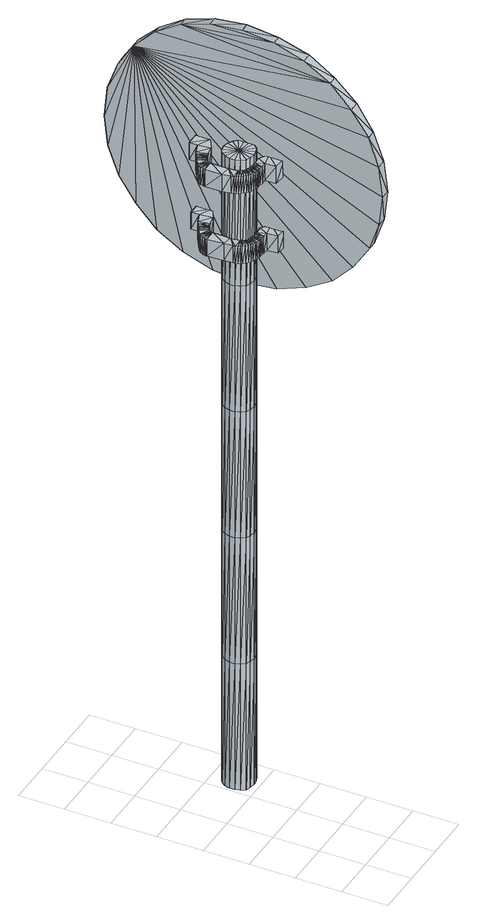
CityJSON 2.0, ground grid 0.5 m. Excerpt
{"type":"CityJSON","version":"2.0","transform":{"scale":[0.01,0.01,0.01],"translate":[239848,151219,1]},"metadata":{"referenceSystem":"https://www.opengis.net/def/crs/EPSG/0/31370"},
"CityObjects":{
"object1":{"type":"GenericCityObject","attributes":{"cluster":100,"mean_distance_to_centroid":0.0531,"new_centroid_x":239848.25,"new_centroid_y":151220.12,"mean_distance_to_camera":8.08,"H1":0,"H2":0,"Z_final":109.79,"cluster2":-1,"proj_x":239851.87,"proj_y":151217.64,"id_line":42795,"bearing_l":214.3,"distance":4.39,"orientation":"right","G_obj":214.3},"geometry":[{"type":"MultiSurface","lod":"2","boundaries":[[[0,1,2]],[[2,1,3]],[[3,1,4]],[[4,1,5]],[[5,1,6]],[[1,7,6]],[[1,8,7]],[[1,9,8]],[[1,10,9]],[[1,11,10]],[[1,12,11]],[[1,13,12]],[[1,14,13]],[[15,14,1]],[[16,15,1]],[[17,16,1]],[[18,17,1]],[[0,18,1]],[[19,20,0]],[[19,0,2]],[[21,19,2]],[[21,2,3]],[[21,3,22]],[[22,3,4]],[[22,4,23]],[[23,4,5]],[[23,5,24]],[[24,5,6]],[[24,6,25]],[[25,6,7]],[[25,7,26]],[[26,7,8]],[[26,8,27]],[[8,9,27]],[[27,9,28]],[[9,10,28]],[[10,29,28]],[[10,11,29]],[[11,30,29]],[[11,12,30]],[[30,12,31]],[[31,12,13]],[[31,13,32]],[[32,13,14]],[[32,14,33]],[[33,14,15]],[[33,15,34]],[[34,15,16]],[[34,16,35]],[[35,16,17]],[[36,35,17]],[[18,36,17]],[[20,36,18]],[[20,18,0]],[[37,38,20]],[[37,20,19]],[[39,37,19]],[[21,39,19]],[[39,21,40]],[[40,21,22]],[[40,22,41]],[[41,22,23]],[[41,23,42]],[[42,23,24]],[[42,24,43]],[[43,24,25]],[[43,25,44]],[[44,25,26]],[[26,45,44]],[[26,27,45]],[[27,46,45]],[[27,28,46]],[[28,47,46]],[[28,29,47]],[[47,29,48]],[[29,30,48]],[[48,30,49]],[[49,30,31]],[[49,31,50]],[[50,31,32]],[[50,32,51]],[[51,32,33]],[[51,33,52]],[[52,33,34]],[[52,34,53]],[[53,34,35]],[[54,53,35]],[[54,35,36]],[[38,54,36]],[[38,36,20]],[[55,56,38]],[[55,38,37]],[[57,55,37]],[[57,37,39]],[[57,39,58]],[[58,39,40]],[[58,40,59]],[[59,40,41]],[[59,41,60]],[[60,41,42]],[[60,42,61]],[[61,42,43]],[[61,43,62]],[[62,43,44]],[[44,63,62]],[[44,45,63]],[[45,64,63]],[[45,46,64]],[[46,65,64]],[[46,47,65]],[[47,66,65]],[[47,48,66]],[[66,48,67]],[[67,48,49]],[[67,49,68]],[[68,49,50]],[[68,50,69]],[[69,50,51]],[[69,51,70]],[[70,51,52]],[[70,52,71]],[[71,52,53]],[[72,71,53]],[[72,53,54]],[[56,72,54]],[[56,54,38]],[[73,74,56]],[[73,56,55]],[[75,73,55]],[[75,55,57]],[[75,57,76]],[[76,57,58]],[[76,58,77]],[[77,58,59]],[[77,59,78]],[[78,59,60]],[[78,60,79]],[[79,60,61]],[[79,61,80]],[[80,61,62]],[[62,81,80]],[[62,63,81]],[[63,82,81]],[[63,64,82]],[[64,83,82]],[[64,65,83]],[[65,84,83]],[[65,66,84]],[[84,66,85]],[[85,66,67]],[[85,67,86]],[[86,67,68]],[[86,68,87]],[[87,68,69]],[[87,69,88]],[[88,69,70]],[[88,70,89]],[[89,70,71]],[[90,89,71]],[[90,71,72]],[[74,90,72]],[[74,72,56]],[[91,92,74]],[[91,74,73]],[[93,91,73]],[[93,73,75]],[[93,75,94]],[[94,75,76]],[[94,76,95]],[[95,76,77]],[[95,77,96]],[[96,77,78]],[[96,78,97]],[[97,78,79]],[[97,79,98]],[[98,79,80]],[[80,99,98]],[[80,81,99]],[[81,100,99]],[[81,82,100]],[[82,101,100]],[[82,83,101]],[[83,102,101]],[[83,84,102]],[[102,84,103]],[[103,84,85]],[[103,85,104]],[[104,85,86]],[[104,86,105]],[[105,86,87]],[[105,87,106]],[[106,87,88]],[[106,88,107]],[[107,88,89]],[[108,107,89]],[[108,89,90]],[[92,108,90]],[[92,90,74]],[[92,91,109]],[[91,93,109]],[[93,94,109]],[[94,95,109]],[[95,96,109]],[[109,96,97]],[[109,97,98]],[[109,98,99]],[[109,99,100]],[[109,100,101]],[[109,101,102]],[[109,102,103]],[[109,103,104]],[[105,109,104]],[[106,109,105]],[[107,109,106]],[[108,109,107]],[[92,109,108]],[[110,111,112]],[[113,112,114]],[[115,112,113]],[[116,112,115]],[[117,112,116]],[[118,112,117]],[[119,112,118]],[[120,112,119]],[[121,112,120]],[[122,112,121]],[[122,123,112]],[[123,110,112]],[[111,124,112]],[[124,125,112]],[[125,126,112]],[[126,127,112]],[[127,128,112]],[[128,129,112]],[[129,130,112]],[[130,131,112]],[[112,131,132]],[[131,133,132]],[[131,134,133]],[[133,134,135]],[[133,135,136]],[[135,137,136]],[[133,136,138]],[[136,139,138]],[[136,137,139]],[[137,140,139]],[[137,135,140]],[[135,141,140]],[[135,134,141]],[[134,142,141]],[[134,131,142]],[[131,143,142]],[[131,130,143]],[[143,130,144]],[[144,130,129]],[[144,129,145]],[[145,129,128]],[[145,128,146]],[[146,127,147]],[[147,127,126]],[[147,126,148]],[[148,126,125]],[[148,125,149]],[[149,125,124]],[[150,149,124]],[[150,124,111]],[[151,150,111]],[[151,111,110]],[[152,151,110]],[[152,110,123]],[[146,128,127]],[[153,123,122]],[[154,153,122]],[[154,122,121]],[[155,154,121]],[[155,121,120]],[[156,155,120]],[[156,120,119]],[[157,156,119]],[[157,119,118]],[[157,118,158]],[[158,118,117]],[[158,117,159]],[[153,152,123]],[[159,117,116]],[[159,116,160]],[[160,116,115]],[[160,115,161]],[[161,115,113]],[[161,113,162]],[[162,113,114]],[[162,114,163]],[[163,114,112]],[[163,112,164]],[[164,112,132]],[[132,165,164]],[[132,133,165]],[[133,138,165]],[[138,139,140]],[[161,162,163]],[[160,161,163]],[[159,160,163]],[[158,159,163]],[[157,158,163]],[[156,157,163]],[[155,156,163]],[[154,155,163]],[[153,154,163]],[[153,163,152]],[[152,163,151]],[[151,163,150]],[[150,163,149]],[[149,163,148]],[[148,163,147]],[[147,163,146]],[[146,163,145]],[[145,163,144]],[[144,163,143]],[[143,163,142]],[[163,164,142]],[[142,164,165]],[[142,165,141]],[[165,140,141]],[[165,138,140]],[[166,167,168]],[[168,167,169]],[[170,168,169]],[[170,169,171]],[[170,171,172]],[[172,171,173]],[[172,173,174]],[[174,173,175]],[[174,175,176]],[[176,175,177]],[[176,177,178]],[[178,177,179]],[[178,179,180]],[[180,179,181]],[[180,181,182]],[[182,181,183]],[[182,183,184]],[[184,183,185]],[[184,185,186]],[[186,185,187]],[[186,187,188]],[[188,187,189]],[[188,189,190]],[[190,189,191]],[[192,190,191]],[[192,191,193]],[[194,192,193]],[[194,193,195]],[[196,194,195]],[[196,195,197]],[[198,196,197]],[[198,197,199]],[[200,198,199]],[[200,199,201]],[[202,200,201]],[[202,201,203]],[[204,202,203]],[[204,203,205]],[[206,204,205]],[[206,205,207]],[[208,206,207]],[[208,207,209]],[[210,208,209]],[[210,209,211]],[[212,210,211]],[[212,211,213]],[[214,212,213]],[[214,213,215]],[[216,214,215]],[[216,215,217]],[[216,217,218]],[[218,217,219]],[[218,219,220]],[[220,219,221]],[[220,221,222]],[[222,221,223]],[[222,223,224]],[[224,223,225]],[[224,225,226]],[[226,225,227]],[[226,227,228]],[[228,227,229]],[[228,229,230]],[[230,229,231]],[[230,231,232]],[[232,231,233]],[[232,233,234]],[[234,233,235]],[[234,235,236]],[[236,235,237]],[[238,236,237]],[[238,237,239]],[[238,239,240]],[[240,239,241]],[[241,242,240]],[[241,243,242]],[[242,243,244]],[[244,243,245]],[[244,245,246]],[[246,245,247]],[[246,247,248]],[[248,247,249]],[[248,249,250]],[[250,249,251]],[[250,251,252]],[[252,251,253]],[[252,253,254]],[[254,253,255]],[[254,255,256]],[[256,255,257]],[[256,257,258]],[[258,257,259]],[[258,259,260]],[[260,259,261]],[[260,261,262]],[[262,261,263]],[[262,263,264]],[[264,263,265]],[[264,265,266]],[[266,265,267]],[[267,268,266]],[[267,269,268]],[[269,270,268]],[[269,271,270]],[[271,272,270]],[[271,273,272]],[[273,274,272]],[[273,275,274]],[[275,276,274]],[[275,277,276]],[[277,278,276]],[[277,279,278]],[[279,280,278]],[[279,281,280]],[[281,282,280]],[[281,283,282]],[[283,284,282]],[[283,285,284]],[[285,286,284]],[[285,287,286]],[[287,288,286]],[[287,289,288]],[[288,289,290]],[[290,289,291]],[[290,291,292]],[[292,291,293]],[[292,293,294]],[[294,293,295]],[[294,295,296]],[[296,295,297]],[[296,297,298]],[[298,297,299]],[[298,299,300]],[[300,299,301]],[[300,301,302]],[[302,301,303]],[[302,303,304]],[[304,303,305]],[[304,305,306]],[[306,305,307]],[[306,307,308]],[[308,307,309]],[[309,166,308]],[[309,167,166]],[[169,167,309]],[[169,309,171]],[[171,309,307]],[[173,171,307]],[[173,307,305]],[[175,173,305]],[[175,305,303]],[[177,175,303]],[[177,303,301]],[[179,177,301]],[[179,301,299]],[[181,179,299]],[[181,299,297]],[[183,181,297]],[[183,297,295]],[[183,295,293]],[[185,183,293]],[[185,293,291]],[[187,185,291]],[[187,291,289]],[[189,187,289]],[[189,289,287]],[[189,287,285]],[[191,189,285]],[[191,285,283]],[[193,191,283]],[[195,193,283]],[[195,283,281]],[[197,195,281]],[[199,197,281]],[[201,199,281]],[[201,281,279]],[[203,201,279]],[[205,203,279]],[[205,279,277]],[[205,277,207]],[[207,277,209]],[[209,277,275]],[[209,275,211]],[[211,275,273]],[[211,273,213]],[[213,273,271]],[[213,271,215]],[[215,271,269]],[[215,269,217]],[[217,269,219]],[[219,269,267]],[[219,267,221]],[[221,267,265]],[[221,265,223]],[[223,265,263]],[[223,263,225]],[[225,263,261]],[[225,261,227]],[[227,261,259]],[[227,259,229]],[[229,259,257]],[[229,257,255]],[[229,255,231]],[[231,255,253]],[[231,253,233]],[[233,253,251]],[[233,251,235]],[[251,249,235]],[[235,249,247]],[[235,247,237]],[[247,245,237]],[[237,245,243]],[[237,243,239]],[[239,243,241]],[[238,240,242]],[[168,308,166]],[[170,308,168]],[[170,306,308]],[[172,306,170]],[[172,304,306]],[[174,304,172]],[[174,302,304]],[[176,302,174]],[[176,300,302]],[[178,300,176]],[[178,298,300]],[[180,298,178]],[[180,296,298]],[[182,296,180]],[[182,294,296]],[[182,292,294]],[[184,292,182]],[[184,290,292]],[[186,290,184]],[[186,288,290]],[[188,288,186]],[[188,286,288]],[[188,284,286]],[[190,284,188]],[[190,282,284]],[[192,282,190]],[[194,282,192]],[[194,280,282]],[[196,280,194]],[[198,280,196]],[[200,280,198]],[[200,278,280]],[[202,278,200]],[[204,278,202]],[[204,276,278]],[[204,206,276]],[[206,208,276]],[[208,274,276]],[[208,210,274]],[[210,272,274]],[[210,212,272]],[[212,270,272]],[[212,214,270]],[[214,268,270]],[[214,216,268]],[[216,218,268]],[[218,266,268]],[[218,220,266]],[[220,264,266]],[[220,222,264]],[[222,262,264]],[[222,224,262]],[[224,260,262]],[[224,226,260]],[[226,258,260]],[[226,228,258]],[[228,256,258]],[[228,254,256]],[[228,230,254]],[[230,252,254]],[[230,232,252]],[[232,250,252]],[[232,234,250]],[[250,234,248]],[[234,246,248]],[[234,236,246]],[[246,236,244]],[[236,242,244]],[[236,238,242]],[[310,311,312]],[[312,311,313]],[[314,312,313]],[[314,313,315]],[[314,315,316]],[[316,315,317]],[[316,317,318]],[[318,317,319]],[[318,319,320]],[[320,319,321]],[[320,321,322]],[[322,321,323]],[[322,323,324]],[[324,323,325]],[[324,325,326]],[[326,325,327]],[[326,327,328]],[[328,327,329]],[[328,329,330]],[[330,329,331]],[[330,331,332]],[[332,331,333]],[[332,333,334]],[[334,333,335]],[[336,334,335]],[[336,335,337]],[[338,336,337]],[[338,337,339]],[[340,338,339]],[[340,339,341]],[[342,340,341]],[[342,341,343]],[[344,342,343]],[[344,343,345]],[[346,344,345]],[[346,345,347]],[[348,346,347]],[[348,347,349]],[[350,348,349]],[[350,349,351]],[[352,350,351]],[[352,351,353]],[[354,352,353]],[[354,353,355]],[[356,354,355]],[[356,355,357]],[[358,356,357]],[[358,357,359]],[[360,358,359]],[[360,359,361]],[[360,361,362]],[[362,361,363]],[[362,363,364]],[[364,363,365]],[[364,365,366]],[[366,365,367]],[[366,367,368]],[[368,367,369]],[[368,369,370]],[[370,369,371]],[[370,371,372]],[[372,371,373]],[[372,373,374]],[[374,373,375]],[[374,375,376]],[[376,375,377]],[[376,377,378]],[[378,377,379]],[[378,379,380]],[[380,379,381]],[[382,380,381]],[[382,381,383]],[[382,383,384]],[[384,383,385]],[[385,386,384]],[[385,387,386]],[[386,387,388]],[[388,387,389]],[[388,389,390]],[[390,389,391]],[[390,391,392]],[[392,391,393]],[[392,393,394]],[[394,393,395]],[[394,395,396]],[[396,395,397]],[[396,397,398]],[[398,397,399]],[[398,399,400]],[[400,399,401]],[[400,401,402]],[[402,401,403]],[[402,403,404]],[[404,403,405]],[[404,405,406]],[[406,405,407]],[[406,407,408]],[[408,407,409]],[[408,409,410]],[[410,409,411]],[[411,412,410]],[[411,413,412]],[[413,414,412]],[[413,415,414]],[[415,416,414]],[[415,417,416]],[[417,418,416]],[[417,419,418]],[[419,420,418]],[[419,421,420]],[[421,422,420]],[[421,423,422]],[[423,424,422]],[[423,425,424]],[[425,426,424]],[[425,427,426]],[[427,428,426]],[[427,429,428]],[[429,430,428]],[[429,431,430]],[[431,432,430]],[[431,433,432]],[[432,433,434]],[[434,433,435]],[[434,435,436]],[[436,435,437]],[[436,437,438]],[[438,437,439]],[[438,439,440]],[[440,439,441]],[[440,441,442]],[[442,441,443]],[[442,443,444]],[[444,443,445]],[[444,445,446]],[[446,445,447]],[[446,447,448]],[[448,447,449]],[[448,449,450]],[[450,449,451]],[[450,451,452]],[[452,451,453]],[[453,310,452]],[[453,311,310]],[[313,311,453]],[[313,453,315]],[[315,453,451]],[[317,315,451]],[[317,451,449]],[[319,317,449]],[[319,449,447]],[[321,319,447]],[[321,447,445]],[[323,321,445]],[[323,445,443]],[[325,323,443]],[[325,443,441]],[[327,325,441]],[[327,441,439]],[[327,439,437]],[[329,327,437]],[[329,437,435]],[[331,329,435]],[[331,435,433]],[[333,331,433]],[[333,433,431]],[[333,431,429]],[[335,333,429]],[[335,429,427]],[[337,335,427]],[[339,337,427]],[[339,427,425]],[[341,339,425]],[[343,341,425]],[[345,343,425]],[[345,425,423]],[[347,345,423]],[[349,347,423]],[[349,423,421]],[[349,421,351]],[[351,421,353]],[[353,421,419]],[[353,419,355]],[[355,419,417]],[[355,417,357]],[[357,417,415]],[[357,415,359]],[[359,415,413]],[[359,413,361]],[[361,413,363]],[[363,413,411]],[[363,411,365]],[[365,411,409]],[[365,409,367]],[[367,409,407]],[[367,407,369]],[[369,407,405]],[[369,405,371]],[[371,405,403]],[[371,403,373]],[[373,403,401]],[[373,401,399]],[[373,399,375]],[[375,399,397]],[[375,397,377]],[[377,397,395]],[[377,395,379]],[[395,393,379]],[[379,393,391]],[[379,391,381]],[[391,389,381]],[[381,389,387]],[[381,387,383]],[[383,387,385]],[[382,384,386]],[[312,452,310]],[[314,452,312]],[[314,450,452]],[[316,450,314]],[[316,448,450]],[[318,448,316]],[[318,446,448]],[[320,446,318]],[[320,444,446]],[[322,444,320]],[[322,442,444]],[[324,442,322]],[[324,440,442]],[[326,440,324]],[[326,438,440]],[[326,436,438]],[[328,436,326]],[[328,434,436]],[[330,434,328]],[[330,432,434]],[[332,432,330]],[[332,430,432]],[[332,428,430]],[[334,428,332]],[[334,426,428]],[[336,426,334]],[[338,426,336]],[[338,424,426]],[[340,424,338]],[[342,424,340]],[[344,424,342]],[[344,422,424]],[[346,422,344]],[[348,422,346]],[[348,420,422]],[[348,350,420]],[[350,352,420]],[[352,418,420]],[[352,354,418]],[[354,416,418]],[[354,356,416]],[[356,414,416]],[[356,358,414]],[[358,412,414]],[[358,360,412]],[[360,362,412]],[[362,410,412]],[[362,364,410]],[[364,408,410]],[[364,366,408]],[[366,406,408]],[[366,368,406]],[[368,404,406]],[[368,370,404]],[[370,402,404]],[[370,372,402]],[[372,400,402]],[[372,398,400]],[[372,374,398]],[[374,396,398]],[[374,376,396]],[[376,394,396]],[[376,378,394]],[[394,378,392]],[[378,390,392]],[[378,380,390]],[[390,380,388]],[[380,386,388]],[[380,382,386]]]}]}
},
"vertices":[
[70,189,1],[70,172,1],[64,188,1],[59,185,1],[56,181,1],[54,175,1],[54,169,1],[56,164,1],[59,159,1],[64,157,1],[70,156,1],[76,157,1],[81,159,1],[85,164,1],[87,169,1],[87,175,1],[85,181,1],[81,185,1],[76,188,1],[64,188,150],[70,189,150],[59,185,150],[56,181,150],[54,175,150],[54,169,150],[56,164,150],[59,159,150],[64,157,150],[70,156,150],[76,157,150],[81,159,150],[85,164,150],[87,169,150],[87,175,150],[85,181,150],[81,185,150],[76,188,150],[64,188,299],[70,189,299],[59,185,299],[56,181,299],[54,175,299],[54,169,299],[56,164,299],[59,159,299],[64,157,299],[70,156,299],[76,157,299],[81,159,299],[85,164,299],[87,169,299],[87,175,299],[85,181,299],[81,185,299],[76,188,299],[64,188,448],[70,189,448],[59,185,448],[56,181,448],[54,175,448],[54,169,448],[56,164,448],[59,159,448],[64,157,448],[70,156,448],[76,157,448],[81,159,448],[85,164,448],[87,169,448],[87,175,448],[85,181,448],[81,185,448],[76,188,448],[64,188,597],[70,189,597],[59,185,597],[56,181,597],[54,175,597],[54,169,597],[56,164,597],[59,159,597],[64,157,597],[70,156,597],[76,157,597],[81,159,597],[85,164,597],[87,169,597],[87,175,597],[85,181,597],[81,185,597],[76,188,597],[64,188,746],[70,189,746],[59,185,746],[56,181,746],[54,175,746],[54,169,746],[56,164,746],[59,159,746],[64,157,746],[70,156,746],[76,157,746],[81,159,746],[85,164,746],[87,169,746],[87,175,746],[85,181,746],[81,185,746],[76,188,746],[70,172,746],[88,109,593],[88,81,610],[83,293,822],[84,322,763],[84,311,794],[85,326,728],[85,322,694],[86,311,662],[87,293,634],[87,270,610],[87,242,593],[88,210,581],[88,176,577],[88,141,581],[87,58,634],[87,40,662],[86,29,694],[86,25,728],[85,29,763],[85,40,794],[84,58,822],[84,81,846],[83,270,846],[83,242,864],[83,109,864],[83,141,875],[83,210,875],[83,175,879],[93,210,875],[93,176,879],[93,141,875],[94,109,864],[94,81,846],[95,58,823],[95,40,795],[96,29,763],[96,25,728],[97,29,694],[97,40,662],[98,58,634],[98,81,611],[98,109,593],[98,141,581],[98,176,577],[98,210,581],[98,242,593],[98,270,611],[97,293,634],[96,311,662],[96,322,694],[95,326,728],[95,322,763],[94,311,795],[94,293,823],[93,270,846],[93,242,864],[92,227,652],[92,227,632],[75,227,652],[75,227,632],[75,218,652],[75,218,632],[64,214,652],[64,214,632],[62,213,652],[62,213,632],[61,212,652],[61,212,632],[59,211,652],[59,211,632],[57,210,652],[57,210,632],[56,209,652],[56,209,632],[54,208,652],[54,208,632],[52,207,652],[52,207,632],[47,203,652],[47,203,632],[46,202,652],[46,202,632],[45,201,652],[45,201,632],[44,199,652],[44,199,632],[43,198,652],[43,198,632],[43,196,652],[43,196,632],[42,194,652],[42,194,632],[42,193,652],[42,193,632],[43,175,652],[43,175,632],[44,166,652],[44,166,632],[44,163,652],[44,163,632],[45,161,652],[45,161,632],[46,159,652],[46,159,632],[47,157,652],[47,157,632],[49,155,652],[49,155,632],[51,153,652],[51,153,632],[53,151,652],[53,151,632],[55,150,652],[55,150,632],[58,149,652],[58,149,632],[60,148,652],[60,148,632],[63,147,652],[63,147,632],[65,147,652],[65,147,632],[68,147,652],[68,147,632],[71,146,652],[71,146,632],[77,146,652],[77,146,632],[78,134,652],[78,134,632],[92,133,652],[92,133,632],[92,149,652],[92,149,632],[82,156,652],[82,156,632],[74,155,652],[74,155,632],[72,155,652],[72,155,632],[70,155,652],[70,155,632],[68,155,652],[68,155,632],[67,156,652],[67,156,632],[65,156,652],[65,156,632],[63,156,652],[63,156,632],[62,157,652],[62,157,632],[60,157,652],[60,157,632],[59,158,652],[59,158,632],[58,159,652],[58,159,632],[57,160,652],[57,160,632],[56,162,652],[56,162,632],[56,163,652],[56,163,632],[55,164,652],[55,164,632],[54,174,652],[54,174,632],[55,193,652],[55,193,632],[55,194,652],[55,194,632],[55,195,652],[55,195,632],[55,196,652],[55,196,632],[56,197,652],[56,197,632],[57,198,652],[57,198,632],[58,199,652],[58,199,632],[60,200,652],[60,200,632],[61,200,652],[61,200,632],[62,201,652],[62,201,632],[63,201,652],[63,201,632],[64,201,652],[64,201,632],[65,202,652],[65,202,632],[67,202,652],[67,202,632],[77,204,652],[77,204,632],[89,211,652],[89,211,632],[88,227,737],[88,227,717],[71,227,737],[71,227,717],[71,218,737],[71,218,717],[60,214,737],[60,214,717],[58,213,737],[58,213,717],[57,212,737],[57,212,717],[55,211,737],[55,211,717],[53,210,737],[53,210,717],[52,209,737],[52,209,717],[50,208,737],[50,208,717],[48,207,737],[48,207,717],[43,203,737],[43,203,717],[42,202,737],[42,202,717],[41,201,737],[41,201,717],[40,199,737],[40,199,717],[39,198,737],[39,198,717],[39,196,737],[39,196,717],[38,194,737],[38,194,717],[38,193,737],[38,193,717],[38,175,737],[38,175,717],[40,166,737],[40,166,717],[40,163,737],[40,163,717],[41,161,737],[41,161,717],[42,159,737],[42,159,717],[43,157,737],[43,157,717],[45,155,737],[45,155,717],[47,153,737],[47,153,717],[49,151,737],[49,151,717],[51,150,737],[51,150,717],[54,149,737],[54,149,717],[56,148,737],[56,148,717],[59,147,737],[59,147,717],[61,147,737],[61,147,717],[64,147,737],[64,147,717],[67,146,737],[67,146,717],[73,146,737],[73,146,717],[74,134,737],[74,134,717],[88,133,737],[88,133,717],[88,149,737],[88,149,717],[78,156,737],[78,156,717],[70,155,737],[70,155,717],[68,155,737],[68,155,717],[66,155,737],[66,155,717],[64,155,737],[64,155,717],[63,156,737],[63,156,717],[61,156,737],[61,156,717],[59,156,737],[59,156,717],[58,157,737],[58,157,717],[56,157,737],[56,157,717],[55,158,737],[55,158,717],[54,159,737],[54,159,717],[53,160,737],[53,160,717],[52,162,737],[52,162,717],[52,163,737],[52,163,717],[51,164,737],[51,164,717],[50,174,737],[50,174,717],[50,193,737],[50,193,717],[51,194,737],[51,194,717],[51,195,737],[51,195,717],[51,196,737],[51,196,717],[52,197,737],[52,197,717],[53,198,737],[53,198,717],[54,199,737],[54,199,717],[56,200,737],[56,200,717],[57,200,737],[57,200,717],[58,201,737],[58,201,717],[59,201,737],[59,201,717],[60,201,737],[60,201,717],[61,202,737],[61,202,717],[63,202,737],[63,202,717],[73,204,737],[73,204,717],[85,211,737],[85,211,717]
]}
